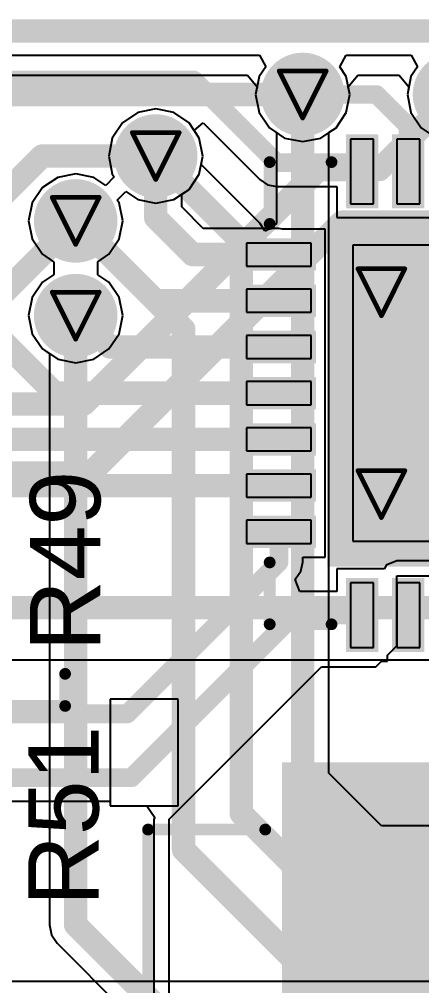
# Model space of a CAD drawing. Header units: inches. Extents: x 0 to 423, y -3 to 110.
# Drawn here: x 11.77 to 16.12, y 69.09 to 79.55 of the extents above; entities that cross this region are included whole.
import ezdxf

# ---------------------------------------------------------------- set-up
doc = ezdxf.new("R2010")
doc.units = ezdxf.units.IN
for name, color, linetype in [('Board Outline', 56, 'Continuous'), ('Bottom Layer', 5, 'Continuous'), ('Bottom Solder', 6, 'Continuous'), ('Drill Drawing', 1, 'Continuous'), ('Mechanical 1', 6, 'Continuous'), ('Mid Layer', 16, 'Continuous'), ('Mid Layer 2', 76, 'Continuous'), ('Top Layer', 1, 'Continuous'), ('Top Overlay', 2, 'Continuous'), ('Top Paste', 8, 'Continuous'), ('Top Solder', 216, 'Continuous'), ('Via Holes', 16, 'Continuous')]:
    doc.layers.add(name, color=color, linetype=linetype)
doc.styles.add('Arial', font='', dxfattribs={"height": 0.2})
doc.styles.get('Arial').set_extended_font_data('Arial')

# ---------------------------------------------------------------- blocks, each defined once
blk = doc.blocks.new('24_QFN__4_5__12')
at = {"layer": 'Top Layer'}
for points in [[(-0.875, 2.75), (-0.875, 2.05), (-1.125, 2.05), (-1.125, 2.75)], [(-0.375, 2.75), (-0.375, 2.05), (-0.625, 2.05), (-0.625, 2.75)], [(0.125, 2.75), (0.125, 2.05), (-0.125, 2.05), (-0.125, 2.75)], [(0.625, 2.75), (0.625, 2.05), (0.375, 2.05), (0.375, 2.75)], [(1.125, 2.75), (1.125, 2.05), (0.875, 2.05), (0.875, 2.75)], [(1.325, 1.825), (1.325, -1.825), (-1.325, -1.825), (-1.325, 1.825)], [(-1.55, 1.625), (-1.55, 1.375), (-2.25, 1.375), (-2.25, 1.625)], [(2.25, 1.625), (2.25, 1.375), (1.55, 1.375), (1.55, 1.625)], [(-1.55, 1.125), (-1.55, 0.875), (-2.25, 0.875), (-2.25, 1.125)], [(2.25, 1.125), (2.25, 0.875), (1.55, 0.875), (1.55, 1.125)], [(-1.55, 0.625), (-1.55, 0.375), (-2.25, 0.375), (-2.25, 0.625)], [(2.25, 0.625), (2.25, 0.375), (1.55, 0.375), (1.55, 0.625)], [(-1.55, 0.125), (-1.55, -0.125), (-2.25, -0.125), (-2.25, 0.125)], [(2.25, 0.125), (2.25, -0.125), (1.55, -0.125), (1.55, 0.125)], [(-1.55, -0.375), (-1.55, -0.625), (-2.25, -0.625), (-2.25, -0.375)], [(2.25, -0.375), (2.25, -0.625), (1.55, -0.625), (1.55, -0.375)], [(-1.55, -0.875), (-1.55, -1.125), (-2.25, -1.125), (-2.25, -0.875)], [(2.25, -0.875), (2.25, -1.125), (1.55, -1.125), (1.55, -0.875)], [(-1.55, -1.375), (-1.55, -1.625), (-2.25, -1.625), (-2.25, -1.375)], [(2.25, -1.375), (2.25, -1.625), (1.55, -1.625), (1.55, -1.375)], [(-0.875, -2.05), (-0.875, -2.75), (-1.125, -2.75), (-1.125, -2.05)], [(-0.375, -2.05), (-0.375, -2.75), (-0.625, -2.75), (-0.625, -2.05)], [(0.125, -2.05), (0.125, -2.75), (-0.125, -2.75), (-0.125, -2.05)], [(0.625, -2.05), (0.625, -2.75), (0.375, -2.75), (0.375, -2.05)], [(1.125, -2.05), (1.125, -2.75), (0.875, -2.75), (0.875, -2.05)]]:
    blk.add_hatch(color=1, dxfattribs=at).paths.add_polyline_path(points)
at = {"layer": 'Top Solder'}
for points in [[(-0.825, 2.8), (-0.825, 2), (-1.175, 2), (-1.175, 2.8)], [(-0.325, 2.8), (-0.325, 2), (-0.675, 2), (-0.675, 2.8)], [(0.175, 2.8), (0.175, 2), (-0.175, 2), (-0.175, 2.8)], [(0.675, 2.8), (0.675, 2), (0.325, 2), (0.325, 2.8)], [(1.175, 2.8), (1.175, 2), (0.825, 2), (0.825, 2.8)], [(1.375, 1.875), (1.375, -1.875), (-1.375, -1.875), (-1.375, 1.875)], [(-1.5, 1.675), (-1.5, 1.325), (-2.3, 1.325), (-2.3, 1.675)], [(2.3, 1.675), (2.3, 1.325), (1.5, 1.325), (1.5, 1.675)], [(-1.5, 1.175), (-1.5, 0.825), (-2.3, 0.825), (-2.3, 1.175)], [(2.3, 1.175), (2.3, 0.825), (1.5, 0.825), (1.5, 1.175)], [(-1.5, 0.675), (-1.5, 0.325), (-2.3, 0.325), (-2.3, 0.675)], [(2.3, 0.675), (2.3, 0.325), (1.5, 0.325), (1.5, 0.675)], [(-1.5, 0.175), (-1.5, -0.175), (-2.3, -0.175), (-2.3, 0.175)], [(2.3, 0.175), (2.3, -0.175), (1.5, -0.175), (1.5, 0.175)], [(-1.5, -0.325), (-1.5, -0.675), (-2.3, -0.675), (-2.3, -0.325)], [(2.3, -0.325), (2.3, -0.675), (1.5, -0.675), (1.5, -0.325)], [(-1.5, -0.825), (-1.5, -1.175), (-2.3, -1.175), (-2.3, -0.825)], [(2.3, -0.825), (2.3, -1.175), (1.5, -1.175), (1.5, -0.825)], [(-1.5, -1.325), (-1.5, -1.675), (-2.3, -1.675), (-2.3, -1.325)], [(2.3, -1.325), (2.3, -1.675), (1.5, -1.675), (1.5, -1.325)], [(-0.825, -2), (-0.825, -2.8), (-1.175, -2.8), (-1.175, -2)], [(-0.325, -2), (-0.325, -2.8), (-0.675, -2.8), (-0.675, -2)], [(0.175, -2), (0.175, -2.8), (-0.175, -2.8), (-0.175, -2)], [(0.675, -2), (0.675, -2.8), (0.325, -2.8), (0.325, -2)], [(1.175, -2), (1.175, -2.8), (0.825, -2.8), (0.825, -2)]]:
    blk.add_hatch(color=216, dxfattribs=at).paths.add_polyline_path(points)
at = {"layer": 'Top Overlay'}
for points in [[(-2, 2.5, 0.127, 0.127, 0), (-2, 1.831, 0.127, 0.127, 0)], [(-1.331, 2.5, 0.127, 0.127, 0), (-2, 2.5, 0.127, 0.127, 0)], [(2, 2.5, 0.127, 0.127, 0), (1.331, 2.5, 0.127, 0.127, 0)], [(2, 2.5, 0.127, 0.127, 0), (2, 1.831, 0.127, 0.127, 0)], [(-2.51, 1.627, 0.127, 0.127, 0), (-2.51, 1.373, 0.127, 0.127, 0)], [(-2.383, 1.5, 0.127, 0.127, 0), (-2.51, 1.627, 0.127, 0.127, 0)], [(-2.383, 1.5, 0.127, 0.127, 0), (-2.51, 1.373, 0.127, 0.127, 0)], [(-2, -1.831, 0.127, 0.127, 0), (-2, -2.5, 0.127, 0.127, 0)], [(2, -1.831, 0.127, 0.127, 0), (2, -2.5, 0.127, 0.127, 0)], [(-1.331, -2.5, 0.127, 0.127, 0), (-2, -2.5, 0.127, 0.127, 0)], [(2, -2.5, 0.127, 0.127, 0), (1.331, -2.5, 0.127, 0.127, 0)]]:
    blk.add_lwpolyline(points, format="xyseb", dxfattribs=at)
for points in [[(-2.032, 2.5, 0.0635, 0.0635, 1), (-1.968, 2.5, 0.0635, 0.0635, 1)], [(-2.032, 2.5, 0.0635, 0.0635, 1), (-1.968, 2.5, 0.0635, 0.0635, 1)], [(-1.362, 2.5, 0.0635, 0.0635, 1), (-1.299, 2.5, 0.0635, 0.0635, 1)], [(1.299, 2.5, 0.0635, 0.0635, 1), (1.362, 2.5, 0.0635, 0.0635, 1)], [(1.968, 2.5, 0.0635, 0.0635, 1), (2.032, 2.5, 0.0635, 0.0635, 1)], [(1.968, 2.5, 0.0635, 0.0635, 1), (2.032, 2.5, 0.0635, 0.0635, 1)], [(-2.032, 1.831, 0.0635, 0.0635, 1), (-1.968, 1.831, 0.0635, 0.0635, 1)], [(1.968, 1.831, 0.0635, 0.0635, 1), (2.032, 1.831, 0.0635, 0.0635, 1)], [(-2.541, 1.627, 0.0635, 0.0635, 1), (-2.478, 1.627, 0.0635, 0.0635, 1)], [(-2.541, 1.627, 0.0635, 0.0635, 1), (-2.478, 1.627, 0.0635, 0.0635, 1)], [(-2.414, 1.5, 0.0635, 0.0635, 1), (-2.351, 1.5, 0.0635, 0.0635, 1)], [(-2.414, 1.5, 0.0635, 0.0635, 1), (-2.351, 1.5, 0.0635, 0.0635, 1)], [(-2.541, 1.373, 0.0635, 0.0635, 1), (-2.478, 1.373, 0.0635, 0.0635, 1)], [(-2.541, 1.373, 0.0635, 0.0635, 1), (-2.478, 1.373, 0.0635, 0.0635, 1)], [(-2.032, -1.831, 0.0635, 0.0635, 1), (-1.968, -1.831, 0.0635, 0.0635, 1)], [(1.968, -1.831, 0.0635, 0.0635, 1), (2.032, -1.831, 0.0635, 0.0635, 1)], [(-2.032, -2.5, 0.0635, 0.0635, 1), (-1.968, -2.5, 0.0635, 0.0635, 1)], [(-2.032, -2.5, 0.0635, 0.0635, 1), (-1.968, -2.5, 0.0635, 0.0635, 1)], [(-1.362, -2.5, 0.0635, 0.0635, 1), (-1.299, -2.5, 0.0635, 0.0635, 1)], [(1.299, -2.5, 0.0635, 0.0635, 1), (1.362, -2.5, 0.0635, 0.0635, 1)], [(1.968, -2.5, 0.0635, 0.0635, 1), (2.032, -2.5, 0.0635, 0.0635, 1)], [(1.968, -2.5, 0.0635, 0.0635, 1), (2.032, -2.5, 0.0635, 0.0635, 1)]]:
    blk.add_lwpolyline(points, format="xyseb", close=True, dxfattribs=at)
at = {"layer": 'Top Paste'}
for p, q in [((-0.875, 2.75), (-1.125, 2.75)), ((-1.125, 2.75), (-1.125, 2.05)), ((-0.875, 2.05), (-0.875, 2.75)), ((-0.375, 2.75), (-0.625, 2.75)), ((-0.625, 2.75), (-0.625, 2.05)), ((-0.375, 2.05), (-0.375, 2.75)), ((0.125, 2.75), (-0.125, 2.75)), ((-0.125, 2.75), (-0.125, 2.05)), ((0.125, 2.05), (0.125, 2.75)), ((0.625, 2.75), (0.375, 2.75)), ((0.375, 2.75), (0.375, 2.05)), ((0.625, 2.05), (0.625, 2.75)), ((1.125, 2.75), (0.875, 2.75)), ((0.875, 2.75), (0.875, 2.05)), ((1.125, 2.05), (1.125, 2.75)), ((-1.125, 2.05), (-0.875, 2.05)), ((-0.625, 2.05), (-0.375, 2.05)), ((-0.125, 2.05), (0.125, 2.05)), ((0.375, 2.05), (0.625, 2.05)), ((0.875, 2.05), (1.125, 2.05)), ((-1.55, 1.625), (-2.25, 1.625)), ((-2.25, 1.625), (-2.25, 1.375)), ((-1.55, 1.375), (-1.55, 1.625)), ((-1.1, 1.6), (-1.1, -1.6)), ((1.1, 1.6), (-1.1, 1.6)), ((1.1, -1.6), (1.1, 1.6)), ((2.25, 1.625), (1.55, 1.625)), ((1.55, 1.625), (1.55, 1.375)), ((2.25, 1.375), (2.25, 1.625)), ((-2.25, 1.375), (-1.55, 1.375)), ((1.55, 1.375), (2.25, 1.375)), ((-1.55, 1.125), (-2.25, 1.125)), ((-2.25, 1.125), (-2.25, 0.875)), ((-1.55, 0.875), (-1.55, 1.125)), ((2.25, 1.125), (1.55, 1.125)), ((1.55, 1.125), (1.55, 0.875)), ((2.25, 0.875), (2.25, 1.125)), ((-2.25, 0.875), (-1.55, 0.875)), ((1.55, 0.875), (2.25, 0.875)), ((-2.25, 0.625), (-2.25, 0.375)), ((-1.55, 0.625), (-2.25, 0.625)), ((-1.55, 0.375), (-1.55, 0.625)), ((1.55, 0.625), (1.55, 0.375)), ((2.25, 0.625), (1.55, 0.625)), ((2.25, 0.375), (2.25, 0.625)), ((-2.25, 0.375), (-1.55, 0.375)), ((1.55, 0.375), (2.25, 0.375)), ((-1.55, 0.125), (-2.25, 0.125)), ((-2.25, 0.125), (-2.25, -0.125)), ((-1.55, -0.125), (-1.55, 0.125)), ((2.25, 0.125), (1.55, 0.125)), ((1.55, 0.125), (1.55, -0.125)), ((2.25, -0.125), (2.25, 0.125)), ((-2.25, -0.125), (-1.55, -0.125)), ((1.55, -0.125), (2.25, -0.125)), ((-2.25, -0.375), (-2.25, -0.625)), ((-1.55, -0.375), (-2.25, -0.375)), ((-1.55, -0.625), (-1.55, -0.375)), ((1.55, -0.375), (1.55, -0.625)), ((2.25, -0.375), (1.55, -0.375)), ((2.25, -0.625), (2.25, -0.375)), ((-2.25, -0.625), (-1.55, -0.625)), ((1.55, -0.625), (2.25, -0.625)), ((-1.55, -0.875), (-2.25, -0.875)), ((-2.25, -0.875), (-2.25, -1.125)), ((-1.55, -1.125), (-1.55, -0.875)), ((1.55, -0.875), (1.55, -1.125)), ((2.25, -0.875), (1.55, -0.875)), ((2.25, -1.125), (2.25, -0.875)), ((-2.25, -1.125), (-1.55, -1.125)), ((1.55, -1.125), (2.25, -1.125)), ((-2.25, -1.375), (-2.25, -1.625)), ((-1.55, -1.375), (-2.25, -1.375)), ((-1.55, -1.625), (-1.55, -1.375)), ((1.55, -1.375), (1.55, -1.625)), ((2.25, -1.375), (1.55, -1.375)), ((2.25, -1.625), (2.25, -1.375)), ((-2.25, -1.625), (-1.55, -1.625)), ((-1.1, -1.6), (1.1, -1.6)), ((1.55, -1.625), (2.25, -1.625)), ((-0.875, -2.05), (-1.125, -2.05)), ((-1.125, -2.05), (-1.125, -2.75)), ((-0.875, -2.75), (-0.875, -2.05)), ((-0.375, -2.05), (-0.625, -2.05)), ((-0.625, -2.05), (-0.625, -2.75)), ((-0.375, -2.75), (-0.375, -2.05)), ((0.125, -2.05), (-0.125, -2.05)), ((-0.125, -2.05), (-0.125, -2.75)), ((0.125, -2.75), (0.125, -2.05)), ((0.375, -2.05), (0.375, -2.75)), ((0.625, -2.05), (0.375, -2.05)), ((0.625, -2.75), (0.625, -2.05)), ((0.875, -2.05), (0.875, -2.75)), ((1.125, -2.05), (0.875, -2.05)), ((1.125, -2.75), (1.125, -2.05)), ((-1.125, -2.75), (-0.875, -2.75)), ((-0.625, -2.75), (-0.375, -2.75)), ((-0.125, -2.75), (0.125, -2.75)), ((0.375, -2.75), (0.625, -2.75)), ((0.875, -2.75), (1.125, -2.75))]:
    blk.add_line(p, q, dxfattribs=at)
blk = doc.blocks.new('MS0650_2R2M_C_40')
at = {"layer": 'Top Layer'}
for points in [[(-1.85, -1.75), (-4.2, -1.75), (-4.2, 1.75), (-1.85, 1.75)], [(4.2, -1.75), (1.85, -1.75), (1.85, 1.75), (4.2, 1.75)]]:
    blk.add_hatch(color=1, dxfattribs=at).paths.add_polyline_path(points)
at = {"layer": 'Top Paste'}
for points in [[(-1.85, -1.75), (-4.2, -1.75), (-4.2, 1.75), (-1.85, 1.75)], [(4.2, -1.75), (1.85, -1.75), (1.85, 1.75), (4.2, 1.75)]]:
    blk.add_hatch(color=8, dxfattribs=at).paths.add_polyline_path(points)
at = {"layer": 'Top Solder'}
for points in [[(-1.748, -1.852), (-4.302, -1.852), (-4.302, 1.852), (-1.748, 1.852)], [(4.302, -1.852), (1.748, -1.852), (1.748, 1.852), (4.302, 1.852)]]:
    blk.add_hatch(color=216, dxfattribs=at).paths.add_polyline_path(points)
at = {"layer": 'Top Overlay'}
for points in [[(-3.575, 2.032, 0.127, 0.127, 0), (-3.575, 3.3, 0.127, 0.127, 0)], [(3.575, 3.3, 0.127, 0.127, 0), (-3.575, 3.3, 0.127, 0.127, 0)], [(3.575, 2.032, 0.127, 0.127, 0), (3.575, 3.3, 0.127, 0.127, 0)], [(-3.575, -3.3, 0.127, 0.127, 0), (-3.575, -2.032, 0.127, 0.127, 0)], [(3.575, -3.3, 0.127, 0.127, 0), (3.575, -2.032, 0.127, 0.127, 0)], [(3.575, -3.3, 0.127, 0.127, 0), (-3.575, -3.3, 0.127, 0.127, 0)]]:
    blk.add_lwpolyline(points, format="xyseb", dxfattribs=at)
for points in [[(-3.607, 3.3, 0.0635, 0.0635, 1), (-3.543, 3.3, 0.0635, 0.0635, 1)], [(-3.607, 3.3, 0.0635, 0.0635, 1), (-3.543, 3.3, 0.0635, 0.0635, 1)], [(3.543, 3.3, 0.0635, 0.0635, 1), (3.607, 3.3, 0.0635, 0.0635, 1)], [(3.543, 3.3, 0.0635, 0.0635, 1), (3.607, 3.3, 0.0635, 0.0635, 1)], [(-3.607, 2.032, 0.0635, 0.0635, 1), (-3.543, 2.032, 0.0635, 0.0635, 1)], [(3.543, 2.032, 0.0635, 0.0635, 1), (3.607, 2.032, 0.0635, 0.0635, 1)], [(-3.607, -2.032, 0.0635, 0.0635, 1), (-3.543, -2.032, 0.0635, 0.0635, 1)], [(3.543, -2.032, 0.0635, 0.0635, 1), (3.607, -2.032, 0.0635, 0.0635, 1)], [(-3.607, -3.3, 0.0635, 0.0635, 1), (-3.543, -3.3, 0.0635, 0.0635, 1)], [(-3.607, -3.3, 0.0635, 0.0635, 1), (-3.543, -3.3, 0.0635, 0.0635, 1)], [(3.543, -3.3, 0.0635, 0.0635, 1), (3.607, -3.3, 0.0635, 0.0635, 1)], [(3.543, -3.3, 0.0635, 0.0635, 1), (3.607, -3.3, 0.0635, 0.0635, 1)]]:
    blk.add_lwpolyline(points, format="xyseb", close=True, dxfattribs=at)

msp = doc.modelspace()

# ---------------------------------------------------------------- hatches: boundary and pattern name
at = {"layer": 'Bottom Layer'}
h = msp.add_hatch(color=5, dxfattribs=at)
edge = h.paths.add_edge_path()
edge.add_arc((14.832, 78.734), 0.35, 0, 360)
h = msp.add_hatch(color=5, dxfattribs=at)
edge = h.paths.add_edge_path()
edge.add_arc((13.242, 78.068), 0.35, 0, 360)
h = msp.add_hatch(color=5, dxfattribs=at)
edge = h.paths.add_edge_path()
edge.add_arc((12.376, 77.366), 0.35, 0, 360)
h = msp.add_hatch(color=5, dxfattribs=at)
edge = h.paths.add_edge_path()
edge.add_arc((15.684, 76.594), 0.35, 0, 360)
h = msp.add_hatch(color=5, dxfattribs=at)
edge = h.paths.add_edge_path()
edge.add_arc((12.376, 76.341), 0.35, 0, 360)
h = msp.add_hatch(color=5, dxfattribs=at)
edge = h.paths.add_edge_path()
edge.add_arc((15.684, 74.41), 0.35, 0, 360)
at = {"layer": 'Bottom Solder'}
h = msp.add_hatch(color=6, dxfattribs=at)
edge = h.paths.add_edge_path()
edge.add_arc((14.832, 78.734), 0.452, 0, 360)
h = msp.add_hatch(color=6, dxfattribs=at)
edge = h.paths.add_edge_path()
edge.add_arc((16.475, 78.734), 0.452, 0, 360)
h = msp.add_hatch(color=6, dxfattribs=at)
edge = h.paths.add_edge_path()
edge.add_arc((13.242, 78.068), 0.452, 0, 360)
h = msp.add_hatch(color=6, dxfattribs=at)
edge = h.paths.add_edge_path()
edge.add_arc((12.376, 77.366), 0.452, 0, 360)
h = msp.add_hatch(color=6, dxfattribs=at)
edge = h.paths.add_edge_path()
edge.add_arc((15.684, 76.594), 0.452, 0, 360)
h = msp.add_hatch(color=6, dxfattribs=at)
edge = h.paths.add_edge_path()
edge.add_arc((12.376, 76.341), 0.452, 0, 360)
h = msp.add_hatch(color=6, dxfattribs=at)
edge = h.paths.add_edge_path()
edge.add_arc((16.475, 75.502), 0.452, 0, 360)
h = msp.add_hatch(color=6, dxfattribs=at)
edge = h.paths.add_edge_path()
edge.add_arc((15.684, 74.41), 0.452, 0, 360)
at = {"layer": 'Mid Layer'}
h = msp.add_hatch(color=16, dxfattribs=at)
edge = h.paths.add_edge_path()
edge.add_arc((14.832, 78.734), 0.35, 0, 360)
h = msp.add_hatch(color=16, dxfattribs=at)
edge = h.paths.add_edge_path()
edge.add_arc((13.242, 78.068), 0.35, 0, 360)
h = msp.add_hatch(color=16, dxfattribs=at)
edge = h.paths.add_edge_path()
edge.add_arc((12.376, 77.366), 0.35, 0, 360)
h = msp.add_hatch(color=16, dxfattribs=at)
edge = h.paths.add_edge_path()
edge.add_arc((15.684, 76.594), 0.35, 0, 360)
h = msp.add_hatch(color=16, dxfattribs=at)
edge = h.paths.add_edge_path()
edge.add_arc((12.376, 76.341), 0.35, 0, 360)
h = msp.add_hatch(color=16, dxfattribs=at)
edge = h.paths.add_edge_path()
edge.add_arc((15.684, 74.41), 0.35, 0, 360)
at = {"layer": 'Mid Layer 2'}
h = msp.add_hatch(color=76, dxfattribs=at)
edge = h.paths.add_edge_path()
edge.add_arc((14.832, 78.734), 0.35, 0, 360)
h = msp.add_hatch(color=76, dxfattribs=at)
edge = h.paths.add_edge_path()
edge.add_arc((13.242, 78.068), 0.35, 0, 360)
h = msp.add_hatch(color=76, dxfattribs=at)
edge = h.paths.add_edge_path()
edge.add_arc((12.376, 77.366), 0.35, 0, 360)
h = msp.add_hatch(color=76, dxfattribs=at)
edge = h.paths.add_edge_path()
edge.add_arc((15.684, 76.594), 0.35, 0, 360)
h = msp.add_hatch(color=76, dxfattribs=at)
edge = h.paths.add_edge_path()
edge.add_arc((12.376, 76.341), 0.35, 0, 360)
h = msp.add_hatch(color=76, dxfattribs=at)
edge = h.paths.add_edge_path()
edge.add_arc((15.684, 74.41), 0.35, 0, 360)
at = {"layer": 'Top Layer'}
h = msp.add_hatch(color=1, dxfattribs=at)
edge = h.paths.add_edge_path()
edge.add_arc((14.832, 78.734), 0.35, 0, 360)
h = msp.add_hatch(color=1, dxfattribs=at)
edge = h.paths.add_edge_path()
edge.add_arc((13.242, 78.068), 0.35, 0, 360)
h = msp.add_hatch(color=1, dxfattribs=at)
edge = h.paths.add_edge_path()
edge.add_arc((12.376, 77.366), 0.35, 0, 360)
h = msp.add_hatch(color=1, dxfattribs=at)
edge = h.paths.add_edge_path()
edge.add_arc((15.684, 76.594), 0.35, 0, 360)
h = msp.add_hatch(color=1, dxfattribs=at)
edge = h.paths.add_edge_path()
edge.add_arc((12.376, 76.341), 0.35, 0, 360)
h = msp.add_hatch(color=1, dxfattribs=at)
edge = h.paths.add_edge_path()
edge.add_arc((15.684, 74.41), 0.35, 0, 360)
at = {"layer": 'Top Solder'}
h = msp.add_hatch(color=216, dxfattribs=at)
edge = h.paths.add_edge_path()
edge.add_arc((14.832, 78.734), 0.452, 0, 360)
h = msp.add_hatch(color=216, dxfattribs=at)
edge = h.paths.add_edge_path()
edge.add_arc((16.475, 78.734), 0.452, 0, 360)
h = msp.add_hatch(color=216, dxfattribs=at)
edge = h.paths.add_edge_path()
edge.add_arc((13.242, 78.068), 0.452, 0, 360)
h = msp.add_hatch(color=216, dxfattribs=at)
edge = h.paths.add_edge_path()
edge.add_arc((12.376, 77.366), 0.452, 0, 360)
h = msp.add_hatch(color=216, dxfattribs=at)
edge = h.paths.add_edge_path()
edge.add_arc((15.684, 76.594), 0.452, 0, 360)
h = msp.add_hatch(color=216, dxfattribs=at)
edge = h.paths.add_edge_path()
edge.add_arc((12.376, 76.341), 0.452, 0, 360)
h = msp.add_hatch(color=216, dxfattribs=at)
edge = h.paths.add_edge_path()
edge.add_arc((16.475, 75.502), 0.452, 0, 360)
h = msp.add_hatch(color=216, dxfattribs=at)
edge = h.paths.add_edge_path()
edge.add_arc((15.684, 74.41), 0.452, 0, 360)
at = {"layer": 'Via Holes'}
h = msp.add_hatch(color=7, dxfattribs=at)
edge = h.paths.add_edge_path()
edge.add_arc((14.832, 78.734), 0.25, 0, 360)
h = msp.add_hatch(color=7, dxfattribs=at)
edge = h.paths.add_edge_path()
edge.add_arc((13.242, 78.068), 0.25, 0, 360)
h = msp.add_hatch(color=7, dxfattribs=at)
edge = h.paths.add_edge_path()
edge.add_arc((12.376, 77.366), 0.25, 0, 360)
h = msp.add_hatch(color=7, dxfattribs=at)
edge = h.paths.add_edge_path()
edge.add_arc((15.684, 76.594), 0.25, 0, 360)
h = msp.add_hatch(color=7, dxfattribs=at)
edge = h.paths.add_edge_path()
edge.add_arc((12.376, 76.341), 0.25, 0, 360)
h = msp.add_hatch(color=7, dxfattribs=at)
edge = h.paths.add_edge_path()
edge.add_arc((15.684, 74.41), 0.25, 0, 360)

# ---------------------------------------------------------------- linework, layer by layer
at = {"layer": 'Board Outline'}
msp.add_lwpolyline([(0.02, 79.42, 0.254, 0.254, 0), (64.06, 79.42, 0.254, 0.254, 0)], format="xyseb", dxfattribs=at)
at = {"layer": 'Bottom Layer'}
for p, q in [((0.635, 79.161), (14.364, 79.161)), ((14.364, 79.161), (14.432, 79.034)), ((15.233, 79.034), (15.301, 79.161)), ((15.301, 79.161), (16.006, 79.161)), ((16.006, 79.161), (16.074, 79.034)), ((14.432, 79.034), (14.361, 78.929)), ((15.303, 78.929), (15.233, 79.034)), ((16.074, 79.034), (16.004, 78.929)), ((14.361, 78.929), (14.322, 78.734)), ((15.342, 78.734), (15.303, 78.929)), ((16.004, 78.929), (15.965, 78.734)), ((14.322, 78.734), (14.361, 78.539)), ((15.303, 78.539), (15.342, 78.734)), ((15.965, 78.734), (16.004, 78.539)), ((13.047, 78.539), (12.882, 78.428)), ((13.242, 78.578), (13.047, 78.539)), ((13.437, 78.539), (13.242, 78.578)), ((13.603, 78.428), (13.437, 78.539)), ((14.361, 78.539), (14.472, 78.373)), ((15.193, 78.373), (15.303, 78.539)), ((16.004, 78.539), (16.114, 78.373)), ((12.882, 78.428), (12.771, 78.263)), ((13.713, 78.263), (13.603, 78.428)), ((14.472, 78.373), (14.55, 78.321)), ((14.55, 78.321), (14.55, 77.337)), ((15.115, 78.321), (15.193, 78.373)), ((15.115, 71.391), (15.115, 78.321)), ((16.114, 78.373), (16.28, 78.263)), ((12.771, 78.263), (12.733, 78.068)), ((13.752, 78.068), (13.713, 78.263)), ((12.733, 78.068), (12.771, 77.873)), ((13.734, 77.976), (13.752, 78.068)), ((14.368, 77.342), (13.734, 77.976)), ((12.181, 77.837), (12.015, 77.726)), ((12.376, 77.875), (12.181, 77.837)), ((12.571, 77.837), (12.376, 77.875)), ((12.701, 77.75), (12.571, 77.837)), ((12.792, 77.842), (12.701, 77.75)), ((12.771, 77.873), (12.792, 77.842)), ((12.015, 77.726), (11.905, 77.561)), ((11.905, 77.561), (11.866, 77.366)), ((11.866, 77.366), (11.905, 77.171)), ((14.423, 77.26), (14.368, 77.342)), ((14.368, 77.342), (14.368, 77.342)), ((14.55, 77.337), (14.432, 77.259)), ((11.905, 77.171), (12.015, 77.005)), ((14.432, 77.259), (14.423, 77.26)), ((12.015, 77.005), (12.137, 76.924)), ((12.137, 76.924), (12.138, 76.922)), ((12.138, 76.922), (12.138, 76.785)), ((12.137, 76.783), (12.015, 76.702)), ((12.138, 76.785), (12.137, 76.783)), ((12.015, 76.702), (11.905, 76.537)), ((11.905, 76.537), (11.866, 76.341)), ((11.866, 76.341), (11.905, 76.146)), ((11.905, 76.146), (12.015, 75.981)), ((12.015, 75.981), (12.093, 75.929)), ((12.093, 75.929), (12.093, 69.751)), ((15.685, 70.82), (15.115, 71.391)), ((19.153, 70.82), (15.685, 70.82)), ((12.093, 69.751), (12.093, 69.751)), ((12.093, 69.751), (12.115, 69.643)), ((12.115, 69.643), (12.176, 69.551)), ((12.176, 69.551), (13.359, 68.368))]:
    msp.add_line(p, q, dxfattribs=at)
for points in [[(14.832, 71.274, 0.254, 0.254, 0), (14.832, 78.734, 0.254, 0.254, 0)], [(13.242, 78.068, 0.254, 0.254, 0), (14.168, 77.142, 0.254, 0.254, 0)], [(12.376, 77.366, 0.254, 0.254, 0), (13.543, 76.198, 0.254, 0.254, 0)], [(14.168, 70.955, 0.254, 0.254, 0), (14.168, 77.142, 0.254, 0.254, 0)], [(12.376, 69.751, 0.254, 0.254, 0), (12.376, 76.341, 0.254, 0.254, 0)], [(13.543, 70.562, 0.254, 0.254, 0), (13.543, 76.198, 0.254, 0.254, 0)], [(14.832, 71.274, 0.254, 0.254, 0), (15.568, 70.538, 0.254, 0.254, 0)], [(14.168, 70.955, 0.254, 0.254, 0), (15.14, 69.984, 0.254, 0.254, 0)], [(13.543, 70.562, 0.254, 0.254, 0), (14.737, 69.369, 0.254, 0.254, 0)], [(15.568, 70.538, 0.254, 0.254, 0), (26.799, 70.538, 0.254, 0.254, 0)], [(15.14, 69.984, 0.254, 0.254, 0), (27.189, 69.984, 0.254, 0.254, 0)], [(12.376, 69.751, 0.254, 0.254, 0), (13.559, 68.568, 0.254, 0.254, 0)], [(14.737, 69.369, 0.254, 0.254, 0), (27.498, 69.369, 0.254, 0.254, 0)]]:
    msp.add_lwpolyline(points, format="xyseb", dxfattribs=at)
for points in [[(14.769, 78.734, 0.127, 0.127, 1), (14.896, 78.734, 0.127, 0.127, 1)], [(13.179, 78.068, 0.127, 0.127, 1), (13.306, 78.068, 0.127, 0.127, 1)], [(12.312, 77.366, 0.127, 0.127, 1), (12.439, 77.366, 0.127, 0.127, 1)], [(14.105, 77.142, 0.127, 0.127, 1), (14.232, 77.142, 0.127, 0.127, 1)], [(14.105, 77.142, 0.127, 0.127, 1), (14.232, 77.142, 0.127, 0.127, 1)], [(12.312, 76.341, 0.127, 0.127, 1), (12.439, 76.341, 0.127, 0.127, 1)], [(13.48, 76.198, 0.127, 0.127, 1), (13.607, 76.198, 0.127, 0.127, 1)], [(13.48, 76.198, 0.127, 0.127, 1), (13.607, 76.198, 0.127, 0.127, 1)], [(14.769, 71.274, 0.127, 0.127, 1), (14.896, 71.274, 0.127, 0.127, 1)], [(14.769, 71.274, 0.127, 0.127, 1), (14.896, 71.274, 0.127, 0.127, 1)], [(14.105, 70.955, 0.127, 0.127, 1), (14.232, 70.955, 0.127, 0.127, 1)], [(14.105, 70.955, 0.127, 0.127, 1), (14.232, 70.955, 0.127, 0.127, 1)], [(13.48, 70.562, 0.127, 0.127, 1), (13.607, 70.562, 0.127, 0.127, 1)], [(13.48, 70.562, 0.127, 0.127, 1), (13.607, 70.562, 0.127, 0.127, 1)], [(15.505, 70.538, 0.127, 0.127, 1), (15.632, 70.538, 0.127, 0.127, 1)], [(15.505, 70.538, 0.127, 0.127, 1), (15.632, 70.538, 0.127, 0.127, 1)], [(15.076, 69.984, 0.127, 0.127, 1), (15.203, 69.984, 0.127, 0.127, 1)], [(15.076, 69.984, 0.127, 0.127, 1), (15.203, 69.984, 0.127, 0.127, 1)], [(12.312, 69.751, 0.127, 0.127, 1), (12.439, 69.751, 0.127, 0.127, 1)], [(12.312, 69.751, 0.127, 0.127, 1), (12.439, 69.751, 0.127, 0.127, 1)], [(14.673, 69.369, 0.127, 0.127, 1), (14.8, 69.369, 0.127, 0.127, 1)], [(14.673, 69.369, 0.127, 0.127, 1), (14.8, 69.369, 0.127, 0.127, 1)]]:
    msp.add_lwpolyline(points, format="xyseb", close=True, dxfattribs=at)
at = {"layer": 'Drill Drawing'}
for points in [[(14.578, 78.988, 0.0508, 0.0508, 0), (15.086, 78.988, 0.0508, 0.0508, 0)], [(14.578, 78.988, 0.0508, 0.0508, 0), (14.832, 78.48, 0.0508, 0.0508, 0)], [(14.832, 78.48, 0.0508, 0.0508, 0), (15.086, 78.988, 0.0508, 0.0508, 0)], [(12.988, 78.322, 0.0508, 0.0508, 0), (13.496, 78.322, 0.0508, 0.0508, 0)], [(12.988, 78.322, 0.0508, 0.0508, 0), (13.242, 77.814, 0.0508, 0.0508, 0)], [(13.242, 77.814, 0.0508, 0.0508, 0), (13.496, 78.322, 0.0508, 0.0508, 0)], [(12.122, 77.62, 0.0508, 0.0508, 0), (12.63, 77.62, 0.0508, 0.0508, 0)], [(12.122, 77.62, 0.0508, 0.0508, 0), (12.376, 77.112, 0.0508, 0.0508, 0)], [(12.376, 77.112, 0.0508, 0.0508, 0), (12.63, 77.62, 0.0508, 0.0508, 0)], [(15.43, 76.848, 0.0508, 0.0508, 0), (15.938, 76.848, 0.0508, 0.0508, 0)], [(15.43, 76.848, 0.0508, 0.0508, 0), (15.684, 76.34, 0.0508, 0.0508, 0)], [(15.684, 76.34, 0.0508, 0.0508, 0), (15.938, 76.848, 0.0508, 0.0508, 0)], [(12.122, 76.595, 0.0508, 0.0508, 0), (12.63, 76.595, 0.0508, 0.0508, 0)], [(12.122, 76.595, 0.0508, 0.0508, 0), (12.376, 76.087, 0.0508, 0.0508, 0)], [(12.376, 76.087, 0.0508, 0.0508, 0), (12.63, 76.595, 0.0508, 0.0508, 0)], [(15.43, 74.664, 0.0508, 0.0508, 0), (15.938, 74.664, 0.0508, 0.0508, 0)], [(15.43, 74.664, 0.0508, 0.0508, 0), (15.684, 74.156, 0.0508, 0.0508, 0)], [(15.684, 74.156, 0.0508, 0.0508, 0), (15.938, 74.664, 0.0508, 0.0508, 0)]]:
    msp.add_lwpolyline(points, format="xyseb", dxfattribs=at)
for points in [[(14.565, 78.988, 0.0254, 0.0254, 1), (14.591, 78.988, 0.0254, 0.0254, 1)], [(14.565, 78.988, 0.0254, 0.0254, 1), (14.591, 78.988, 0.0254, 0.0254, 1)], [(15.073, 78.988, 0.0254, 0.0254, 1), (15.099, 78.988, 0.0254, 0.0254, 1)], [(15.073, 78.988, 0.0254, 0.0254, 1), (15.099, 78.988, 0.0254, 0.0254, 1)], [(14.819, 78.48, 0.0254, 0.0254, 1), (14.845, 78.48, 0.0254, 0.0254, 1)], [(14.819, 78.48, 0.0254, 0.0254, 1), (14.845, 78.48, 0.0254, 0.0254, 1)], [(12.976, 78.322, 0.0254, 0.0254, 1), (13.001, 78.322, 0.0254, 0.0254, 1)], [(12.976, 78.322, 0.0254, 0.0254, 1), (13.001, 78.322, 0.0254, 0.0254, 1)], [(13.484, 78.322, 0.0254, 0.0254, 1), (13.509, 78.322, 0.0254, 0.0254, 1)], [(13.484, 78.322, 0.0254, 0.0254, 1), (13.509, 78.322, 0.0254, 0.0254, 1)], [(13.23, 77.814, 0.0254, 0.0254, 1), (13.255, 77.814, 0.0254, 0.0254, 1)], [(13.23, 77.814, 0.0254, 0.0254, 1), (13.255, 77.814, 0.0254, 0.0254, 1)], [(12.109, 77.62, 0.0254, 0.0254, 1), (12.135, 77.62, 0.0254, 0.0254, 1)], [(12.109, 77.62, 0.0254, 0.0254, 1), (12.135, 77.62, 0.0254, 0.0254, 1)], [(12.617, 77.62, 0.0254, 0.0254, 1), (12.643, 77.62, 0.0254, 0.0254, 1)], [(12.617, 77.62, 0.0254, 0.0254, 1), (12.643, 77.62, 0.0254, 0.0254, 1)], [(12.363, 77.112, 0.0254, 0.0254, 1), (12.389, 77.112, 0.0254, 0.0254, 1)], [(12.363, 77.112, 0.0254, 0.0254, 1), (12.389, 77.112, 0.0254, 0.0254, 1)], [(15.417, 76.848, 0.0254, 0.0254, 1), (15.442, 76.848, 0.0254, 0.0254, 1)], [(15.417, 76.848, 0.0254, 0.0254, 1), (15.442, 76.848, 0.0254, 0.0254, 1)], [(15.925, 76.848, 0.0254, 0.0254, 1), (15.95, 76.848, 0.0254, 0.0254, 1)], [(15.925, 76.848, 0.0254, 0.0254, 1), (15.95, 76.848, 0.0254, 0.0254, 1)], [(12.109, 76.595, 0.0254, 0.0254, 1), (12.135, 76.595, 0.0254, 0.0254, 1)], [(12.109, 76.595, 0.0254, 0.0254, 1), (12.135, 76.595, 0.0254, 0.0254, 1)], [(12.617, 76.595, 0.0254, 0.0254, 1), (12.643, 76.595, 0.0254, 0.0254, 1)], [(12.617, 76.595, 0.0254, 0.0254, 1), (12.643, 76.595, 0.0254, 0.0254, 1)], [(15.671, 76.34, 0.0254, 0.0254, 1), (15.696, 76.34, 0.0254, 0.0254, 1)], [(15.671, 76.34, 0.0254, 0.0254, 1), (15.696, 76.34, 0.0254, 0.0254, 1)], [(12.363, 76.087, 0.0254, 0.0254, 1), (12.389, 76.087, 0.0254, 0.0254, 1)], [(12.363, 76.087, 0.0254, 0.0254, 1), (12.389, 76.087, 0.0254, 0.0254, 1)], [(15.417, 74.664, 0.0254, 0.0254, 1), (15.442, 74.664, 0.0254, 0.0254, 1)], [(15.417, 74.664, 0.0254, 0.0254, 1), (15.442, 74.664, 0.0254, 0.0254, 1)], [(15.925, 74.664, 0.0254, 0.0254, 1), (15.95, 74.664, 0.0254, 0.0254, 1)], [(15.925, 74.664, 0.0254, 0.0254, 1), (15.95, 74.664, 0.0254, 0.0254, 1)], [(15.671, 74.156, 0.0254, 0.0254, 1), (15.696, 74.156, 0.0254, 0.0254, 1)], [(15.671, 74.156, 0.0254, 0.0254, 1), (15.696, 74.156, 0.0254, 0.0254, 1)]]:
    msp.add_lwpolyline(points, format="xyseb", close=True, dxfattribs=at)
at = {"layer": 'Mechanical 1'}
msp.add_lwpolyline([(0.02, 79.42, 0.254, 0.254, 0), (64.06, 79.42, 0.254, 0.254, 0)], format="xyseb", dxfattribs=at)
at = {"layer": 'Mid Layer'}
for p, q in [((0.584, 78.943), (14.235, 78.943)), ((14.235, 78.943), (14.339, 78.816)), ((15.326, 78.816), (15.43, 78.943)), ((15.43, 78.943), (15.877, 78.943)), ((15.877, 78.943), (15.982, 78.816)), ((14.339, 78.816), (14.322, 78.734)), ((14.322, 78.734), (14.361, 78.539)), ((15.303, 78.539), (15.342, 78.734)), ((15.342, 78.734), (15.326, 78.816)), ((15.982, 78.816), (15.965, 78.734)), ((15.965, 78.734), (16.004, 78.539)), ((13.047, 78.539), (12.882, 78.428)), ((13.242, 78.578), (13.047, 78.539)), ((13.437, 78.539), (13.242, 78.578)), ((13.603, 78.428), (13.437, 78.539)), ((14.361, 78.539), (14.472, 78.373)), ((15.193, 78.373), (15.303, 78.539)), ((16.004, 78.539), (16.114, 78.373)), ((12.882, 78.428), (12.771, 78.263)), ((13.713, 78.263), (13.603, 78.428)), ((14.472, 78.373), (14.637, 78.263)), ((15.027, 78.263), (15.193, 78.373)), ((16.114, 78.373), (16.28, 78.263)), ((12.771, 78.263), (12.733, 78.068)), ((13.752, 78.068), (13.713, 78.263)), ((14.637, 78.263), (14.832, 78.224)), ((14.832, 78.224), (15.027, 78.263)), ((12.733, 78.068), (12.771, 77.873)), ((13.713, 77.873), (13.752, 78.068)), ((12.181, 77.837), (12.015, 77.726)), ((12.376, 77.875), (12.181, 77.837)), ((12.571, 77.837), (12.376, 77.875)), ((12.701, 77.75), (12.571, 77.837)), ((12.792, 77.842), (12.701, 77.75)), ((12.771, 77.873), (12.792, 77.842)), ((13.603, 77.707), (13.713, 77.873)), ((12.015, 77.726), (11.905, 77.561)), ((12.826, 77.592), (12.917, 77.684)), ((12.917, 77.684), (13.047, 77.597)), ((13.437, 77.597), (13.603, 77.707)), ((12.847, 77.561), (12.826, 77.592)), ((13.047, 77.597), (13.242, 77.558)), ((13.242, 77.558), (13.437, 77.597)), ((11.905, 77.561), (11.866, 77.366)), ((12.886, 77.366), (12.847, 77.561)), ((11.866, 77.366), (11.905, 77.171)), ((12.847, 77.171), (12.886, 77.366)), ((11.905, 77.171), (12.015, 77.005)), ((12.736, 77.005), (12.847, 77.171)), ((12.015, 77.005), (12.137, 76.924)), ((12.615, 76.924), (12.736, 77.005)), ((12.137, 76.924), (12.138, 76.922)), ((12.138, 76.922), (12.138, 76.785)), ((12.614, 76.922), (12.615, 76.924)), ((12.614, 76.785), (12.614, 76.922)), ((12.137, 76.783), (12.015, 76.702)), ((12.138, 76.785), (12.137, 76.783)), ((12.615, 76.783), (12.614, 76.785)), ((12.736, 76.702), (12.615, 76.783)), ((12.015, 76.702), (11.905, 76.537)), ((12.847, 76.537), (12.736, 76.702)), ((11.905, 76.537), (11.866, 76.341)), ((12.886, 76.341), (12.847, 76.537)), ((11.866, 76.341), (11.905, 76.146)), ((12.847, 76.146), (12.886, 76.341)), ((11.905, 76.146), (12.015, 75.981)), ((12.736, 75.981), (12.847, 76.146)), ((12.015, 75.981), (12.181, 75.87)), ((12.571, 75.87), (12.736, 75.981)), ((12.181, 75.87), (12.376, 75.832)), ((12.376, 75.832), (12.571, 75.87))]:
    msp.add_line(p, q, dxfattribs=at)
at = {"layer": 'Mid Layer 2'}
for p, q in [((8.23, 72.619), (22.502, 72.619)), ((22.468, 69.139), (6.583, 69.139))]:
    msp.add_line(p, q, dxfattribs=at)
for points in [[(4.248, 78.734, 0.254, 0.254, 0), (14.832, 78.734, 0.254, 0.254, 0)], [(15.664, 77.923, 0.254, 0.254, 0), (16.475, 78.734, 0.254, 0.254, 0)], [(10.857, 76.911, 0.254, 0.254, 0), (12.013, 78.068, 0.254, 0.254, 0)], [(12.013, 78.068, 0.254, 0.254, 0), (13.242, 78.068, 0.254, 0.254, 0)], [(12.465, 75.385, 0.254, 0.254, 0), (15.003, 77.923, 0.254, 0.254, 0)], [(15.003, 77.923, 0.254, 0.254, 0), (15.664, 77.923, 0.254, 0.254, 0)], [(11.401, 76.391, 0.254, 0.254, 0), (12.376, 77.366, 0.254, 0.254, 0)], [(12.541, 74.639, 0.254, 0.254, 0), (15.254, 77.352, 0.254, 0.254, 0)], [(15.254, 77.352, 0.254, 0.254, 0), (19.597, 77.352, 0.254, 0.254, 0)], [(9.924, 75.385, 0.254, 0.254, 0), (12.465, 75.385, 0.254, 0.254, 0)], [(8.978, 74.639, 0.254, 0.254, 0), (12.541, 74.639, 0.254, 0.254, 0)], [(9.42, 73.181, 0.254, 0.254, 0), (20.173, 73.181, 0.254, 0.254, 0)]]:
    msp.add_lwpolyline(points, format="xyseb", dxfattribs=at)
for points in [[(14.769, 78.734, 0.127, 0.127, 1), (14.896, 78.734, 0.127, 0.127, 1)], [(11.95, 78.068, 0.127, 0.127, 1), (12.077, 78.068, 0.127, 0.127, 1)], [(11.95, 78.068, 0.127, 0.127, 1), (12.077, 78.068, 0.127, 0.127, 1)], [(13.179, 78.068, 0.127, 0.127, 1), (13.306, 78.068, 0.127, 0.127, 1)], [(14.939, 77.923, 0.127, 0.127, 1), (15.066, 77.923, 0.127, 0.127, 1)], [(14.939, 77.923, 0.127, 0.127, 1), (15.066, 77.923, 0.127, 0.127, 1)], [(15.6, 77.923, 0.127, 0.127, 1), (15.727, 77.923, 0.127, 0.127, 1)], [(15.6, 77.923, 0.127, 0.127, 1), (15.727, 77.923, 0.127, 0.127, 1)], [(12.312, 77.366, 0.127, 0.127, 1), (12.439, 77.366, 0.127, 0.127, 1)], [(15.191, 77.352, 0.127, 0.127, 1), (15.318, 77.352, 0.127, 0.127, 1)], [(15.191, 77.352, 0.127, 0.127, 1), (15.318, 77.352, 0.127, 0.127, 1)], [(12.401, 75.385, 0.127, 0.127, 1), (12.528, 75.385, 0.127, 0.127, 1)], [(12.401, 75.385, 0.127, 0.127, 1), (12.528, 75.385, 0.127, 0.127, 1)], [(12.477, 74.639, 0.127, 0.127, 1), (12.604, 74.639, 0.127, 0.127, 1)], [(12.477, 74.639, 0.127, 0.127, 1), (12.604, 74.639, 0.127, 0.127, 1)]]:
    msp.add_lwpolyline(points, format="xyseb", close=True, dxfattribs=at)
at = {"layer": 'Top Layer'}
for p, q in [((13.659, 78.345), (13.757, 78.426)), ((13.757, 78.426), (14.369, 77.814)), ((13.713, 78.263), (13.659, 78.345)), ((13.752, 78.068), (13.713, 78.263)), ((13.713, 77.873), (13.752, 78.068)), ((13.603, 77.707), (13.713, 77.873)), ((14.369, 77.814), (14.453, 77.758)), ((13.525, 77.655), (13.603, 77.707)), ((14.453, 77.758), (14.551, 77.738)), ((14.551, 77.738), (15.2, 77.738)), ((15.2, 77.738), (15.2, 77.402)), ((13.525, 77.517), (13.525, 77.655)), ((13.757, 77.284), (13.525, 77.517)), ((15.2, 77.402), (17.25, 77.402)), ((14.575, 77.284), (13.757, 77.284)), ((14.612, 77.277), (14.575, 77.284)), ((15.075, 77.277), (14.612, 77.277)), ((15.075, 76.227), (15.075, 77.277)), ((15.075, 75.727), (15.075, 76.227)), ((15.075, 75.277), (15.075, 75.727)), ((15.075, 75.727), (15.075, 75.727)), ((15.075, 74.227), (15.075, 75.277)), ((15.075, 75.277), (15.075, 75.277)), ((15.075, 73.727), (15.075, 74.227)), ((14.832, 73.674), (14.832, 73.727)), ((14.832, 73.727), (15.075, 73.727)), ((14.812, 73.576), (14.832, 73.674)), ((15.735, 73.642), (15.719, 73.602)), ((15.85, 73.689), (15.735, 73.642)), ((16.6, 73.689), (15.85, 73.689)), ((14.756, 73.492), (14.812, 73.576)), ((15.719, 73.602), (15.2, 73.602)), ((15.2, 73.602), (15.2, 73.358)), ((15.85, 72.768), (15.85, 73.527)), ((15.85, 73.527), (16.6, 73.527)), ((14.749, 73.485), (14.756, 73.492)), ((14.802, 73.358), (14.749, 73.485)), ((15.2, 73.358), (14.802, 73.358)), ((15.75, 72.668), (15.85, 72.768)), ((15.75, 72.602), (15.75, 72.668)), ((15.624, 72.542), (15.684, 72.602)), ((15.684, 72.602), (15.75, 72.602)), ((13.386, 70.893), (15.035, 72.542)), ((15.035, 72.542), (15.624, 72.542)), ((13.482, 72.191), (12.749, 72.191)), ((12.749, 72.191), (12.749, 71.039)), ((13.486, 72.187), (13.482, 72.191)), ((13.486, 71.039), (13.486, 72.187)), ((11.446, 71.087), (12.749, 71.087)), ((12.749, 71.087), (12.749, 71.039)), ((12.749, 71.039), (13.486, 71.039)), ((12.749, 71.039), (13.146, 71.039)), ((13.146, 71.039), (13.231, 70.912)), ((13.231, 70.912), (13.223, 70.893)), ((13.223, 70.893), (13.223, 68.372)), ((13.386, 68.372), (13.386, 70.893))]:
    msp.add_line(p, q, dxfattribs=at)
for points in [[(8.814, 78.89, 0.203, 0.203, 0), (13.655, 78.89, 0.203, 0.203, 0)], [(13.655, 78.89, 0.203, 0.203, 0), (14.551, 77.995, 0.203, 0.203, 0)], [(14.832, 78.734, 0.2, 0.2, 0), (15.631, 78.734, 0.2, 0.2, 0)], [(15.631, 78.734, 0.2, 0.2, 0), (15.969, 78.395, 0.2, 0.2, 0)], [(15.969, 77.908, 0.2, 0.2, 0), (15.969, 78.395, 0.2, 0.2, 0)], [(15.475, 77.995, 0.203, 0.203, 0), (15.475, 78.156, 0.203, 0.203, 0)], [(13.242, 77.4, 0.254, 0.254, 0), (13.242, 78.068, 0.254, 0.254, 0)], [(14.551, 77.995, 0.203, 0.203, 0), (15.475, 77.995, 0.203, 0.203, 0)], [(15.969, 77.908, 0.2, 0.2, 0), (15.975, 77.902, 0.2, 0.2, 0)], [(12.376, 77.366, 0.254, 0.254, 0), (13.24, 76.502, 0.254, 0.254, 0)], [(13.242, 77.4, 0.254, 0.254, 0), (13.64, 77.002, 0.254, 0.254, 0)], [(10.512, 77.14, 0.254, 0.254, 0), (12.15, 75.502, 0.254, 0.254, 0)], [(13.64, 77.002, 0.254, 0.254, 0), (14.575, 77.002, 0.254, 0.254, 0)], [(13.24, 76.502, 0.254, 0.254, 0), (14.575, 76.502, 0.254, 0.254, 0)], [(12.376, 76.341, 0.254, 0.254, 0), (12.408, 76.341, 0.254, 0.254, 0)], [(12.408, 76.341, 0.254, 0.254, 0), (12.748, 76.002, 0.254, 0.254, 0)], [(12.748, 76.002, 0.254, 0.254, 0), (14.575, 76.002, 0.254, 0.254, 0)], [(12.15, 75.502, 0.254, 0.254, 0), (14.575, 75.502, 0.254, 0.254, 0)], [(11.565, 75.002, 0.254, 0.254, 0), (14.575, 75.002, 0.254, 0.254, 0)], [(11.569, 74.502, 0.254, 0.254, 0), (14.575, 74.502, 0.254, 0.254, 0)], [(14.575, 73.674, 0.203, 0.203, 0), (14.575, 74.002, 0.203, 0.203, 0)], [(12.934, 72.033, 0.203, 0.203, 0), (14.575, 73.674, 0.203, 0.203, 0)], [(12.981, 71.343, 0.203, 0.203, 0), (14.74, 73.102, 0.203, 0.203, 0)], [(14.74, 73.102, 0.203, 0.203, 0), (15.475, 73.102, 0.203, 0.203, 0)], [(8.635, 72.033, 0.203, 0.203, 0), (12.934, 72.033, 0.203, 0.203, 0)], [(10.979, 71.343, 0.203, 0.203, 0), (12.981, 71.343, 0.203, 0.203, 0)]]:
    msp.add_lwpolyline(points, format="xyseb", dxfattribs=at)
for points in [[(13.605, 78.89, 0.102, 0.102, 1), (13.706, 78.89, 0.102, 0.102, 1)], [(13.605, 78.89, 0.102, 0.102, 1), (13.706, 78.89, 0.102, 0.102, 1)], [(14.782, 78.734, 0.1, 0.1, 1), (14.882, 78.734, 0.1, 0.1, 1)], [(15.581, 78.734, 0.1, 0.1, 1), (15.681, 78.734, 0.1, 0.1, 1)], [(15.581, 78.734, 0.1, 0.1, 1), (15.681, 78.734, 0.1, 0.1, 1)], [(15.919, 78.395, 0.1, 0.1, 1), (16.019, 78.395, 0.1, 0.1, 1)], [(15.919, 78.395, 0.1, 0.1, 1), (16.019, 78.395, 0.1, 0.1, 1)], [(15.424, 78.156, 0.102, 0.102, 1), (15.526, 78.156, 0.102, 0.102, 1)], [(13.179, 78.068, 0.127, 0.127, 1), (13.306, 78.068, 0.127, 0.127, 1)], [(14.5, 77.995, 0.102, 0.102, 1), (14.602, 77.995, 0.102, 0.102, 1)], [(14.5, 77.995, 0.102, 0.102, 1), (14.602, 77.995, 0.102, 0.102, 1)], [(15.424, 77.995, 0.102, 0.102, 1), (15.526, 77.995, 0.102, 0.102, 1)], [(15.424, 77.995, 0.102, 0.102, 1), (15.526, 77.995, 0.102, 0.102, 1)], [(15.919, 77.908, 0.1, 0.1, 1), (16.019, 77.908, 0.1, 0.1, 1)], [(15.919, 77.908, 0.1, 0.1, 1), (16.019, 77.908, 0.1, 0.1, 1)], [(15.925, 77.902, 0.1, 0.1, 1), (16.025, 77.902, 0.1, 0.1, 1)], [(12.312, 77.366, 0.127, 0.127, 1), (12.439, 77.366, 0.127, 0.127, 1)], [(13.179, 77.4, 0.127, 0.127, 1), (13.306, 77.4, 0.127, 0.127, 1)], [(13.179, 77.4, 0.127, 0.127, 1), (13.306, 77.4, 0.127, 0.127, 1)], [(13.577, 77.002, 0.127, 0.127, 1), (13.704, 77.002, 0.127, 0.127, 1)], [(13.577, 77.002, 0.127, 0.127, 1), (13.704, 77.002, 0.127, 0.127, 1)], [(14.511, 77.002, 0.127, 0.127, 1), (14.638, 77.002, 0.127, 0.127, 1)], [(13.176, 76.502, 0.127, 0.127, 1), (13.303, 76.502, 0.127, 0.127, 1)], [(13.176, 76.502, 0.127, 0.127, 1), (13.303, 76.502, 0.127, 0.127, 1)], [(14.511, 76.502, 0.127, 0.127, 1), (14.638, 76.502, 0.127, 0.127, 1)], [(12.312, 76.341, 0.127, 0.127, 1), (12.439, 76.341, 0.127, 0.127, 1)], [(12.344, 76.341, 0.127, 0.127, 1), (12.471, 76.341, 0.127, 0.127, 1)], [(12.344, 76.341, 0.127, 0.127, 1), (12.471, 76.341, 0.127, 0.127, 1)], [(12.684, 76.002, 0.127, 0.127, 1), (12.811, 76.002, 0.127, 0.127, 1)], [(12.684, 76.002, 0.127, 0.127, 1), (12.811, 76.002, 0.127, 0.127, 1)], [(14.511, 76.002, 0.127, 0.127, 1), (14.638, 76.002, 0.127, 0.127, 1)], [(12.087, 75.502, 0.127, 0.127, 1), (12.214, 75.502, 0.127, 0.127, 1)], [(12.087, 75.502, 0.127, 0.127, 1), (12.214, 75.502, 0.127, 0.127, 1)], [(14.511, 75.502, 0.127, 0.127, 1), (14.638, 75.502, 0.127, 0.127, 1)], [(14.511, 75.002, 0.127, 0.127, 1), (14.638, 75.002, 0.127, 0.127, 1)], [(14.511, 74.502, 0.127, 0.127, 1), (14.638, 74.502, 0.127, 0.127, 1)], [(14.524, 74.002, 0.102, 0.102, 1), (14.626, 74.002, 0.102, 0.102, 1)], [(14.524, 73.674, 0.102, 0.102, 1), (14.626, 73.674, 0.102, 0.102, 1)], [(14.524, 73.674, 0.102, 0.102, 1), (14.626, 73.674, 0.102, 0.102, 1)], [(14.689, 73.102, 0.102, 0.102, 1), (14.791, 73.102, 0.102, 0.102, 1)], [(14.689, 73.102, 0.102, 0.102, 1), (14.791, 73.102, 0.102, 0.102, 1)], [(15.424, 73.102, 0.102, 0.102, 1), (15.526, 73.102, 0.102, 0.102, 1)], [(12.883, 72.033, 0.102, 0.102, 1), (12.985, 72.033, 0.102, 0.102, 1)], [(12.883, 72.033, 0.102, 0.102, 1), (12.985, 72.033, 0.102, 0.102, 1)], [(12.931, 71.343, 0.102, 0.102, 1), (13.032, 71.343, 0.102, 0.102, 1)], [(12.931, 71.343, 0.102, 0.102, 1), (13.032, 71.343, 0.102, 0.102, 1)]]:
    msp.add_lwpolyline(points, format="xyseb", close=True, dxfattribs=at)
at = {"layer": 'Top Overlay'}
for points in [[(12.262, 72.118, 0.127, 0.127, 0), (12.262, 72.466, 0.127, 0.127, 0)], [(9.924, 72.118, 0.127, 0.127, 0), (12.262, 72.118, 0.127, 0.127, 0)]]:
    msp.add_lwpolyline(points, format="xyseb", dxfattribs=at)
for points in [[(12.23, 72.466, 0.0635, 0.0635, 1), (12.293, 72.466, 0.0635, 0.0635, 1)], [(12.23, 72.118, 0.0635, 0.0635, 1), (12.293, 72.118, 0.0635, 0.0635, 1)], [(12.23, 72.118, 0.0635, 0.0635, 1), (12.293, 72.118, 0.0635, 0.0635, 1)]]:
    msp.add_lwpolyline(points, format="xyseb", close=True, dxfattribs=at)

# ---------------------------------------------------------------- block references
for name, p, rotation in [('24_QFN__4_5__12', (16.475, 75.502), 180), ('MS0650_2R2M_C_40', (16.459, 67.206), 270)]:
    msp.add_blockref(name, p, dxfattribs=dict(rotation=rotation))

# ---------------------------------------------------------------- texts
at = {"layer": 'Top Overlay', "style": 'Arial'}
for s, p in [('R49', (12.642, 72.71)), ('R51', (12.624, 69.952))]:
    msp.add_text(s, height=0.762, rotation=90, dxfattribs=at).set_placement(p)

doc.saveas('drawing.dxf')
